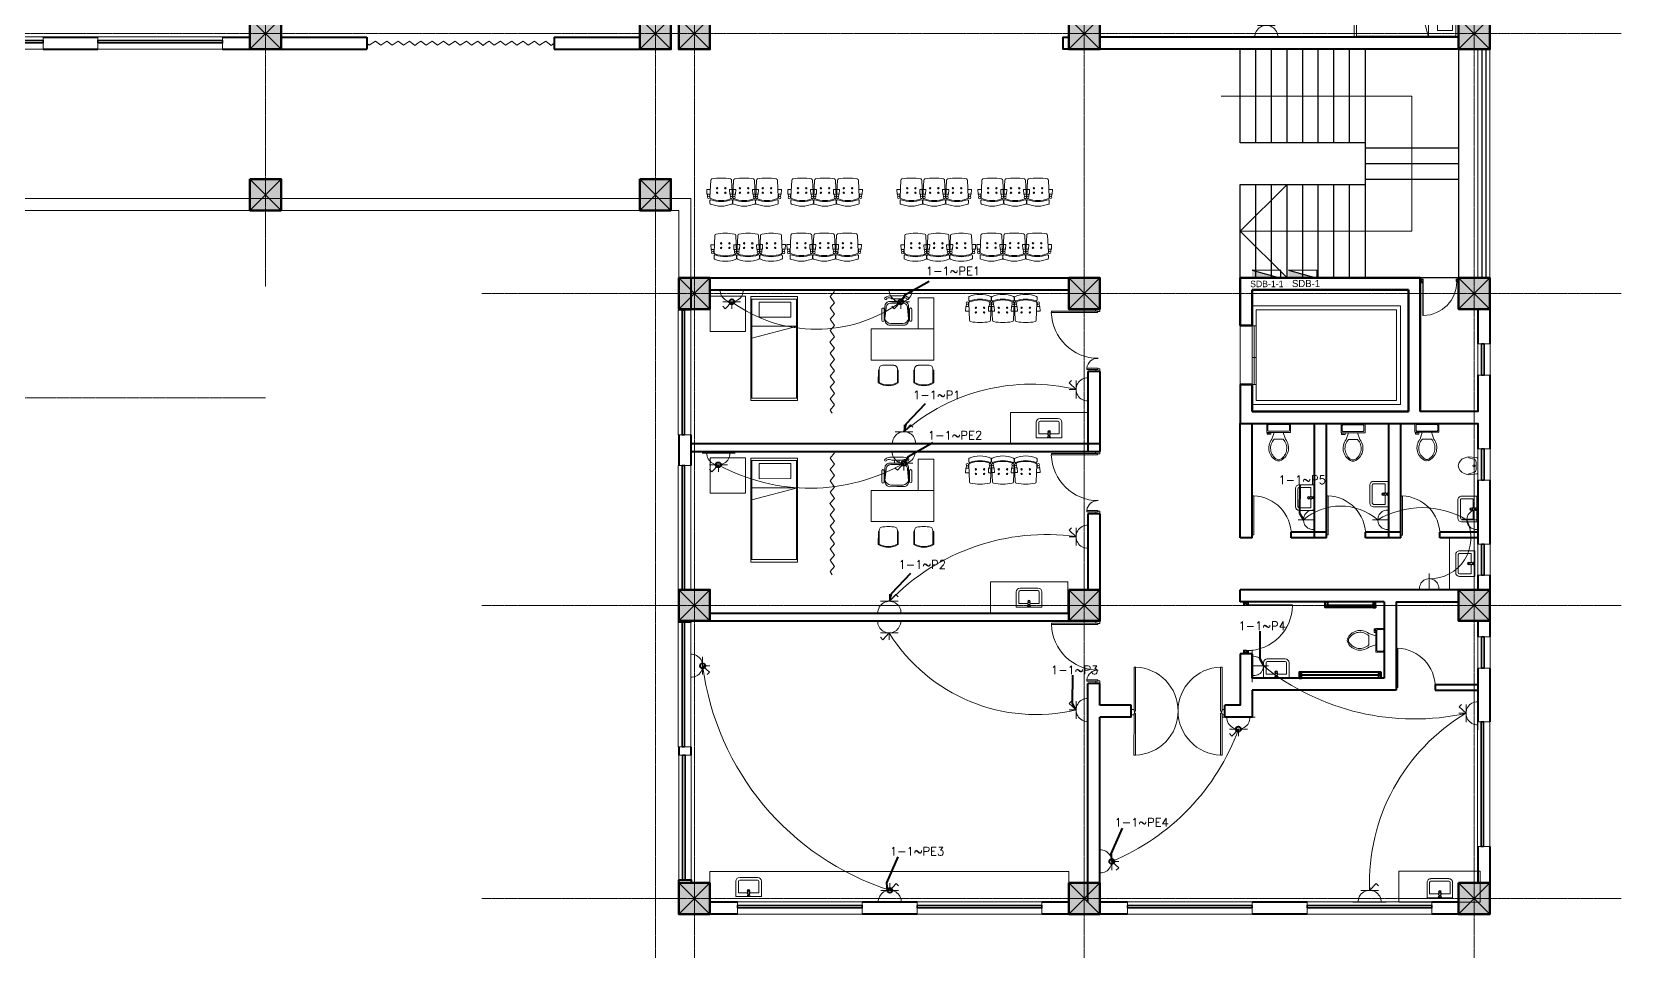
# Model space of a CAD drawing. Header units: millimetres. Extents: x 2355032 to 3136749, y 3674522 to 3929111.
# Drawn here: x 2517565 to 2548137, y 3810992 to 3828682 of the extents above; entities that cross this region are included whole.
import ezdxf

# ---------------------------------------------------------------- set-up
doc = ezdxf.new("R2010")
doc.units = ezdxf.units.MM
doc.header["$MEASUREMENT"] = 0
doc.linetypes.add('CENTER', pattern=[2, 1.25, -0.25, 0.25, -0.25])
doc.linetypes.add('DASHED', pattern=[0.75, 0.5, -0.25])
for name, color, linetype, lineweight in [('0newfurnture', 30, 'Continuous', 15), ('4 DB BOXES', 3, 'Continuous', 25), ('5 A power', 220, 'Continuous', 9), ('5 DB BOXES', 3, 'Continuous', 25), ('centreline', 52, 'CENTER', 5), ('Column-0.5', 14, 'Continuous', 50), ('door', 41, 'Continuous', 5), ('Door Opening-0.09', 253, 'Continuous', 9), ('furniture', 34, 'Continuous', 15), ('Furniture Hospital-0.09', 44, 'Continuous', 9), ('Hatch', 9, 'Continuous', 9), ('hidden lines', 205, 'DASHED', 5), ('Power Sockets City supply', 141, 'Continuous', 13), ('Sill Level', 140, 'Continuous', 20), ('stairs', 6, 'Continuous', 25), ('WALL 0.2', 7, 'Continuous', 20), ('wall 0.4', 7, 'Continuous', 40), ('Wall-0.5', 7, 'Continuous', 50), ('WINDOW', 152, 'Continuous', 30), ('Windows Plan', 152, 'Continuous', 35)]:
    doc.layers.add(name, color=color, linetype=linetype, lineweight=lineweight)
for name, color, linetype in [('power socket Generator', 210, 'CENTER'), ('wire powered ups', 3, 'Continuous'), ('Wires', 1, 'Continuous')]:
    doc.layers.add(name, color=color, linetype=linetype)
doc.styles.add('arial.', font='arial.ttf')
doc.styles.add('romans', font='romans.shx')
doc.styles.get("Standard").update_dxf_attribs({"font": 'arial.ttf'})
doc.linetypes.add('ZIGZAG', pattern='A,0.0001,-0.2,[131,ltypeshp.shx,S=0.2,R=0,X=-0.2,Y=0],-0.4,[131,ltypeshp.shx,S=0.2,R=180,X=0.2,Y=0],-0.2', length=0.8001)
doc.dimstyles.get("Standard").update_dxf_attribs({"dimtxt": 500, "dimasz": 100, "dimexe": 100, "dimexo": 200, "dimgap": 0.09, "dimtad": 0, "dimtoh": 1, "dimdec": 0, "dimzin": 0, "dimdsep": 46, "dimtxsty": 'Standard', "dimblk": 'DOT', "dimcen": 0, "dimclrd": 256, "dimclre": 256, "dimclrt": 256, "dimadec": 0, "dimazin": 0, "dimtfac": 1, "dimtdec": 0, "dimtofl": 0, "dimtmove": 0, "dimatfit": 3, "dimfxl": 1, "dimtolj": 1, "dimtzin": 0, "dimlwd": -1, "dimlwe": -1, "dimarcsym": 1})

# ---------------------------------------------------------------- blocks, each defined once
blk = doc.blocks.new('2ft column')
at = {"layer": 'Hatch', "ltscale": 5}
h = blk.add_hatch(color=256, dxfattribs=at)
h.dxf.hatch_style = 1
h.paths.add_polyline_path([(2207385, 4176559), (2207985, 4176559), (2207985, 4175959), (2207385, 4175959)])
at = {"layer": 'Column-0.5', "ltscale": 5}
blk.add_lwpolyline([(2207385, 4176559), (2207985, 4176559), (2207985, 4175959), (2207385, 4175959)], close=True, dxfattribs=at)
at = {"layer": 'Defpoints', "ltscale": 5}
for points in [[(2207985, 4176559), (2207385, 4175959)], [(2207985, 4175959), (2207385, 4176559)]]:
    blk.add_lwpolyline(points, dxfattribs=at)
blk = doc.blocks.new('main grid')
at = {"layer": 'centreline', "ltscale": 5}
for p, q in [((2533911, 4018930), (2533911, 3991299)), ((2541411, 4018930), (2541411, 3976624)), ((2542161, 4018930), (2542161, 3976624)), ((2549661, 4018930), (2549661, 3976624)), ((2557161, 4018930), (2557161, 3976624)), ((2559388, 3996172), (2515045, 3996172)), ((2559988, 3996172), (2515645, 3996172)), ((2559988, 3991172), (2538074, 3991172)), ((2533911, 3989164), (2515100, 3989164)), ((2559988, 3985172), (2538074, 3985172)), ((2559988, 3979531), (2538074, 3979531))]:
    blk.add_line(p, q, dxfattribs=at)
at = {"layer": 'Hatch'}
for p in [(326226, -180087), (333726, -180087), (326226, -183187), (333726, -183187), (334476, -185087), (341976, -185087), (349476, -185087), (334476, -191087), (341976, -191087), (349476, -191087), (334476, -196728), (341976, -196728), (349476, -196728)]:
    blk.add_blockref('2ft column', p, dxfattribs=at)
at = {"layer": 'Hatch', "xscale": -1}
for p in [(4749846, -180087), (4757346, -180087), (4764846, -180087)]:
    blk.add_blockref('2ft column', p, dxfattribs=at)
blk = doc.blocks.new("door 3'3")
at = {"layer": 'door'}
for p, q in [((82769.4, -31237.4), (82769.4, -31203.4)), ((82769.8, -31203.4), (82769.4, -31203.4)), ((82769.8, -31237.4), (82769.8, -31203.4))]:
    blk.add_line(p, q, dxfattribs=at)
at = {"layer": 'door', "ltscale": 80}
for points in [[(82769.8, -31239.8), (82767.4, -31239.8), (82767.4, -31239.4), (82766.9, -31239.4), (82766.9, -31236.4), (82767.4, -31236.4), (82767.4, -31235.9), (82769.4, -31235.9), (82769.4, -31237.4), (82769.8, -31237.4)], [(82802.9, -31239.8), (82805.4, -31239.8), (82805.4, -31239.4), (82805.9, -31239.4), (82805.9, -31236.4), (82805.4, -31236.4), (82805.4, -31235.9), (82803.4, -31235.9), (82803.4, -31237.4), (82802.9, -31237.4)]]:
    blk.add_lwpolyline(points, close=True, dxfattribs=at)
blk.add_arc((82769.4, -31237.4), 34, 0, 89.2047, dxfattribs=at)
at = {"layer": 'Hatch'}
for centre, radius, start, end in [((82767.7, -31239.9), 2.68, 36.7582, 107.5329), ((82757.2, -31236.2), 10.6, 342.6842, 1.6014), ((82764.4, -31235.9), 4.57, 311.0325, 0.2101), ((82768.1, -31239.1), 3.04, 64.8198, 103.5348), ((82767.3, -31236.1), 3.25, 271.0473, 321.5319), ((82805.1, -31239.9), 2.68, 72.4671, 143.2418), ((82805.5, -31236.1), 3.25, 218.4681, 268.9527), ((82804.7, -31239.1), 3.04, 76.4652, 115.1802), ((82808.4, -31235.9), 4.57, 179.7899, 228.9675), ((82815.6, -31236.2), 10.6, 178.3986, 197.3158), ((82767.3, -31240.3), 1.96, 14.7681, 101.3525), ((82805.5, -31240.3), 1.96, 78.6475, 165.2319)]:
    blk.add_arc(centre, radius, start, end, dxfattribs=at)
blk = doc.blocks.new('MAIN DOOR')
at = {"layer": 'door', "ltscale": 1000}
for points in [[(2313.5, 188.5), (2347.4, 188.5), (2347.4, 187.3), (2313.5, 187.3)], [(2381.3, 188.5), (2348.9, 188.5), (2348.9, 187.3), (2381.3, 187.3)]]:
    blk.add_lwpolyline(points, close=True, dxfattribs=at)
for points in [[(2346.1, 190.6), (2346.1, 188.5)], [(2348.9, 188.1), (2347.4, 188.1), (2347.4, 188.5), (2346.1, 188.5), (2346.1, 190.6), (2350.2, 190.6)], [(2347.4, 188.1), (2348.9, 188.1), (2348.9, 188.5), (2350.2, 188.5), (2350.2, 190.6), (2346.1, 190.6)], [(2350.2, 190.6), (2350.2, 188.5)], [(2313.4, 120.7), (2347.3, 120.7), (2347.3, 121.9), (2313.4, 121.9), (2313.4, 120.7)], [(2348.8, 121.1), (2347.3, 121.1), (2347.3, 120.7), (2346, 120.7), (2346, 118.6), (2350.1, 118.6)], [(2347.3, 121.1), (2348.8, 121.1), (2348.8, 120.7), (2350.1, 120.7), (2350.1, 118.6), (2346, 118.6)], [(2346, 118.6), (2346, 120.7)], [(2381.3, 120.7), (2348.8, 120.7), (2348.8, 121.9), (2381.3, 121.9), (2381.3, 120.7)], [(2350.1, 118.6), (2350.1, 120.7)]]:
    blk.add_lwpolyline(points, dxfattribs=at)
at = {"layer": 'Door Opening-0.09', "ltscale": 1000}
for centre, start, end in [((2347.4, 188.5), 182.1168, 357.8826), ((2347.3, 120.7), 2.1167, 177.8826)]:
    blk.add_arc(centre, 33.9, start, end, dxfattribs=at)
at = {"layer": 'WINDOW', "ltscale": 5}
blk.add_line((2350.1, 190.6), (2350.1, 190.6), dxfattribs=at)
blk = doc.blocks.new("door 5'")
at = {"layer": 'door', "ltscale": 1000}
for points in [[(2177525, 4317078), (2177525, 4317062), (2177516, 4317062), (2177516, 4317020), (2177473, 4317020), (2177474, 4317105)], [(2177525, 4317062), (2177525, 4317105), (2177474, 4317105), (2177473, 4317020)], [(2177474, 4317105), (2177516, 4317105)], [(2178689, 4317076), (2178689, 4317060), (2178697, 4317060), (2178697, 4317018), (2178740, 4317018), (2178740, 4317104)], [(2178689, 4317060), (2178689, 4317104), (2178740, 4317104), (2178740, 4317018)], [(2177473, 4317020), (2177516, 4317020)], [(2178697, 4316120), (2178697, 4317060), (2178671, 4317060), (2178671, 4316120), (2178697, 4316120)], [(2178740, 4317018), (2178697, 4317018)]]:
    blk.add_lwpolyline(points, dxfattribs=at)
blk.add_lwpolyline([(2177516, 4316839), (2177516, 4317062), (2177543, 4317062), (2177543, 4316839)], close=True, dxfattribs=at)
at = {"layer": 'Door Opening-0.09', "ltscale": 1000}
for centre, radius, start, end in [((2177516, 4317062), 224, 276.6944, 2.344), ((2178697, 4317076), 957, 180.3416, 268.4244)]:
    blk.add_arc(centre, radius, start, end, dxfattribs=at)
at = {"layer": 'WINDOW', "ltscale": 5}
blk.add_line((2177474, 4317104), (2177474, 4317104), dxfattribs=at)
blk = doc.blocks.new('BANCAS')
at = {"layer": 'Furniture Hospital-0.09'}
for p, q in [((-0.236, -0.247), (-0.314, -0.247)), ((-0.309, -0.347), (-0.314, -0.247)), ((0.314, -0.25), (0.236, -0.25)), ((0.309, -0.35), (0.314, -0.25)), ((-0.241, -0.347), (-0.309, -0.347)), ((-0.294, -0.405), (-0.3, -0.347)), ((-0.256, -0.405), (-0.25, -0.347)), ((0.309, -0.35), (0.241, -0.35)), ((0.256, -0.409), (0.25, -0.35)), ((0.294, -0.409), (0.3, -0.35))]:
    blk.add_line(p, q, dxfattribs=at)
blk.add_lwpolyline([(0.227, -0.048, 0.346546), (0.203, -0.019, 0.095695), (-0.203, -0.019, 0.346546), (-0.227, -0.048), (-0.244, -0.417, 0.318973), (-0.225, -0.447, 0.193005), (0.225, -0.447, 0.318973), (0.244, -0.417)], format="xyb", close=True, dxfattribs=at)
blk.add_lwpolyline([(-0.245, -0.522), (-0.245, -0.489, -0.522832), (-0.218, -0.471, 0.18), (0.218, -0.471, -0.522832), (0.245, -0.489), (0.245, -0.547, -0.306573), (0.232, -0.565, -0.192782), (-0.232, -0.565, -0.306573), (-0.245, -0.547), (-0.245, -0.504)], format="xyb", dxfattribs=at)
for centre, radius in [((-0.09, -0.22), 0.015), ((-0.09, -0.32), 0.015), ((0.09, -0.22), 0.015), ((0.09, -0.32), 0.015), ((-0.275, -0.422), 0.025), ((0.275, -0.425), 0.025)]:
    blk.add_circle(centre, radius, dxfattribs=at)
blk = doc.blocks.new('A$C72AE6952')
at = {"ltscale": 20, "xscale": 800, "yscale": 800, "zscale": 800, "row_count": 1, "column_count": 3, "row_spacing": 0, "column_spacing": 440.0000000000001}
blk.add_blockref('BANCAS', (-440, 0), dxfattribs=at)
blk = doc.blocks.new('TAP')
at = {"layer": 'Furniture Hospital-0.09', "linetype": 'Continuous'}
for p, q in [((0, 38), (0, -38)), ((5, 38), (0, 38)), ((5, 38), (5, -38)), ((30, 25), (5, 25)), ((30, 0), (5, 0)), ((30, 25), (30, -25)), ((56, 16), (30, 16)), ((51, 7), (48, 8)), ((59, 19), (57, 22)), ((73, 24), (73, 27)), ((88, 20), (89, 22)), ((97, 15), (125, 12)), ((97, 8), (100, 9)), ((5, -38), (0, -38)), ((30, -25), (5, -25)), ((56, -16), (30, -16)), ((51, -8), (48, -9)), ((60, -20), (58, -22)), ((74, -24), (74, -27)), ((88, -19), (90, -22)), ((97, -7), (100, -8)), ((97, -15), (125, -12))]:
    blk.add_line(p, q, dxfattribs=at)
for radius in [21.2, 19.7]:
    blk.add_circle((74, 0), radius, dxfattribs=at)
for centre, radius, start, end in [((74, 0), 27.2, 163.0512, 199.0512), ((74, 0), 24.2, 127.0512, 163.0512), ((74, 0), 27.2, 91.0512, 127.0512), ((74, 0), 24.2, 55.0512, 91.0512), ((74, 0), 27.2, 19.0512, 55.0512), ((74, 0), 24.2, 343.0512, 19.0512), ((95, 0), 32.6, 337.45, 22.55), ((74, 0), 24.2, 199.0512, 235.0512), ((74, 0), 27.2, 235.0512, 271.0512), ((74, 0), 24.2, 271.0512, 307.0512), ((74, 0), 27.2, 307.0512, 343.0512)]:
    blk.add_arc(centre, radius, start, end, dxfattribs=at)
blk = doc.blocks.new('bazin')
at = {"layer": '0newfurnture', "ltscale": 5}
for p, q in [((2434577, 4011590), (2435069, 4011590)), ((2434577, 4011295), (2434577, 4011590)), ((2434626, 4011295), (2434626, 4011516)), ((2434626, 4011516), (2434799, 4011516)), ((2434847, 4011516), (2435020, 4011516)), ((2435020, 4011516), (2435020, 4011295)), ((2435069, 4011590), (2435069, 4011295)), ((2434996, 4011270), (2434651, 4011270)), ((2434996, 4011221), (2434651, 4011221))]:
    blk.add_line(p, q, dxfattribs=at)
blk.add_circle((2434823, 4011477), 25.6, dxfattribs=at)
for centre, radius, start, end in [((2434651, 4011295), 73.8, 180, 270), ((2434651, 4011295), 24.6, 180, 270), ((2434996, 4011295), 73.8, 270, 0), ((2434996, 4011295), 24.6, 270, 0)]:
    blk.add_arc(centre, radius, start, end, dxfattribs=at)
at = {"layer": '0newfurnture', "ltscale": 5, "xscale": 0.9842520018725999, "yscale": 0.9842520018725999, "zscale": 0.9842520018725999, "rotation": 270}
blk.add_blockref('TAP', (2434823, 4011590), dxfattribs=at)
blk = doc.blocks.new('26 door')
at = {"layer": 'door'}
blk.add_line((42654.7, -717.8), (42654.7, -716.7), dxfattribs=at)
at = {"layer": 'door', "ltscale": 5}
blk.add_lwpolyline([(42654.7, -716.7), (42684.7, -716.7), (42684.7, -717.8), (42654.7, -717.8)], dxfattribs=at)
at = {"layer": 'Door Opening-0.09'}
blk.add_arc((42654.8, -717.8), 30, 2.1358, 90.1794, dxfattribs=at)
blk = doc.blocks.new('d1')
at = {"layer": 'door'}
for p, q in [((2442.7, 10746.2), (2408.3, 10746.2)), ((2408.3, 10746.2), (2408.3, 10745.7)), ((2442.7, 10745.7), (2408.3, 10745.7))]:
    blk.add_line(p, q, dxfattribs=at)
at = {"layer": 'door', "ltscale": 80}
for points in [[(2445, 10779.7), (2445, 10782), (2444.6, 10782), (2444.6, 10782.4), (2441.8, 10782.4), (2441.8, 10782), (2441.4, 10782), (2441.4, 10780.1), (2442.7, 10780.1), (2442.7, 10779.7)], [(2445, 10746.2), (2445, 10743.9), (2444.6, 10743.9), (2444.6, 10743.4), (2441.8, 10743.4), (2441.8, 10743.9), (2441.4, 10743.9), (2441.4, 10745.7), (2442.7, 10745.7), (2442.7, 10746.2)]]:
    blk.add_lwpolyline(points, close=True, dxfattribs=at)
at = {"layer": 'Door Opening-0.09', "ltscale": 80}
blk.add_arc((2442.7, 10745.7), 34.4, 90, 179.274, dxfattribs=at)
at = {"layer": 'hidden lines'}
for centre, radius, start, end in [((2441.6, 10791.4), 9.82, 268.3986, 287.3158), ((2441.4, 10784.8), 4.22, 269.7899, 318.9675), ((2444.3, 10781.3), 2.81, 166.4652, 205.1802), ((2445, 10781.7), 2.48, 162.4671, 233.2418), ((2441.6, 10782), 3, 308.4681, 358.9527), ((2445.5, 10782.1), 1.81, 168.6475, 255.2319), ((2441.4, 10741.1), 4.22, 41.0325, 90.2101), ((2441.6, 10734.5), 9.82, 72.6842, 91.6014), ((2444.3, 10744.5), 2.81, 154.8198, 193.5348), ((2445, 10744.2), 2.48, 126.7582, 197.5329), ((2441.6, 10743.8), 3, 1.0473, 51.5319), ((2445.5, 10743.8), 1.81, 104.7681, 191.3525)]:
    blk.add_arc(centre, radius, start, end, dxfattribs=at)
blk = doc.blocks.new('Toilet - top')
at = {"layer": 'Furniture Hospital-0.09'}
for p, q in [((-10, -8.5), (-8, -8.5)), ((-10, -9.5), (-10, -8.5)), ((-7, -9.5), (-10, -9.5)), ((-8, -8.5), (-8, -8)), ((-7, -8), (-7, -9.5)), ((-4, -8), (-6, -14)), ((4, -8), (6, -14)), ((9.5, -6), (9.5, -2)), ((4, -14), (-4, -14))]:
    blk.add_line(p, q, dxfattribs=at)
blk.add_lwpolyline([(10.5, -8), (10.5, 0), (-10.5, 0), (-10.5, -8)], close=True, dxfattribs=at)
for points in [[(-9.5, -2), (-9.5, -6)], [(8.5, -1), (-8.5, -1)], [(-8.5, -7), (8.5, -7)]]:
    blk.add_lwpolyline(points, dxfattribs=at)
for centre, radius, start, end in [((-8.6, -1.9), 0.884, 81.8699, 188.1301), ((-8.6, -6.1), 0.884, 171.8699, 278.1301), ((8.6, -1.9), 0.884, 351.8699, 98.1301), ((8.6, -6.1), 0.884, 261.8699, 8.1301), ((3.5, -21.6), 12.2, 141.4691, 247.9714), ((4.2, -21.8), 11.3, 136.3677, 238.9468), ((-3.5, -21.6), 12.2, 292.0284, 38.5307), ((-4.2, -21.8), 11.3, 301.053, 43.6321), ((0, -27.9), 4, 245.7318, 294.2682), ((0, -29), 4, 254.8605, 285.1395)]:
    blk.add_arc(centre, radius, start, end, dxfattribs=at)
blk = doc.blocks.new('TIA UR Plan-flat-1')
at = {"layer": 'Furniture Hospital-0.09'}
for points in [[(-186, 175), (-265, 150, 0.270578), (-380, 0, 0.556713)], [(-186, -175), (-265, -150, -0.270578), (-380, 0, -0.556713)], [(0, 0), (0, 132, 0.414214), (-25, 157), (-186, 175)], [(0, 0), (0, -132, -0.414214), (-25, -157), (-186, -175)], [(-174, 175), (-174, 154), (-81, 130, -0.321575), (-32, 71), (-32, 0)], [(-174, -175), (-174, -154), (-81, -130, 0.321575), (-32, -71), (-32, 0)]]:
    blk.add_lwpolyline(points, format="xyb", dxfattribs=at)
blk.add_circle((-75, 0), 20, dxfattribs=at)
blk = doc.blocks.new('ADHIKRIT')
at = {"layer": 'furniture'}
for p, q in [((-245, 1046), (-569, 1047)), ((-245, 980), (-569, 981)), ((900, 1351), (0, 1351)), ((0, 1351), (0, -450)), ((0, 741), (0, 1351)), ((900, -450), (900, 1351)), ((1048, 956), (1048, 1014)), ((1187, 1121), (1153, 1121)), ((1187, 1145), (1558, 1147)), ((1187, 1145), (1187, 1121)), ((1187, 1121), (1545, 1123)), ((-789, 683), (-869, 683)), ((-789, 547), (-869, 547)), ((1050, 758), (1050, 711)), ((1050, 700), (1050, 711)), ((1189, 595), (1157, 595)), ((1187, 595), (1187, 571)), ((1187, 571), (1558, 573)), ((1189, 595), (1286, 595)), ((1287, 595), (1545, 597)), ((-900, 0), (0, 0)), ((-900, -450), (-900, 0)), ((-247, 247), (-571, 248)), ((-247, 182), (-571, 182)), ((1189, 102), (1157, 102)), ((1187, 126), (1558, 124)), ((1187, 102), (1187, 126)), ((1189, 102), (1286, 101)), ((1287, 101), (1545, 100)), ((0, -450), (-900, -450)), ((0, -450), (900, -450)), ((1048, -260), (1048, -318)), ((1050, -4), (1050, -14)), ((1050, -61), (1050, -14)), ((1187, -425), (1153, -425)), ((1187, -425), (1545, -426)), ((1187, -449), (1187, -425)), ((1187, -449), (1558, -450))]:
    blk.add_line(p, q, dxfattribs=at)
for points in [[(-897, 962, 0.207066), (-957, 755), (-957, 615)], [(-110, 614), (-109, 818, 0.414214), (-246, 955), (-655, 956, 0.418376), (-789, 820), (-789, 615)], [(-153, 614), (-152, 788, 0.28028), (-288, 955), (-610, 925, 0.418376), (-744, 789), (-745, 615)], [(-899, 268, -0.207066), (-958, 476), (-957, 615)], [(-886, 330, -0.214578), (-870, 475), (-869, 615)], [(-885, 900, 0.214578), (-869, 755), (-869, 615)], [(-110, 614), (-110, 409, -0.414214), (-247, 273), (-656, 274, -0.418376), (-790, 410), (-789, 615)], [(-153, 614), (-153, 440, -0.28028), (-290, 273), (-612, 304, -0.418376), (-745, 441), (-745, 615)]]:
    blk.add_lwpolyline(points, format="xyb", dxfattribs=at)
for centre, radius, start, end in [((-881, 933), 33.3, 262.3354, 120.0474), ((-569, 1014), 32.9, 89.8702, 269.8702), ((-245, 1013), 32.9, 269.8702, 89.8702), ((1753, 864), 711, 172.5908, 188.6233), ((1154, 1015), 106, 90.3083, 180.3083), ((1203, 1157), 39.5, 294.3355, 296.5711), ((1099, 860), 518, 329.4756, 30.5244), ((1099, 860), 542, 328.0257, 31.9845), ((1157, 701), 106, 180.3083, 270.3083), ((-882, 297), 33.3, 239.693, 97.4051), ((-571, 215), 32.9, 89.8702, 269.8702), ((-253, 214), 33.4, 280.4483, 79.5122), ((1157, -4), 106, 89.6917, 179.6917), ((1099, -163), 518, 329.4756, 30.5244), ((1099, -163), 542, 328.0155, 31.9743), ((1753, -168), 711, 171.3767, 187.4092), ((1154, -319), 106, 179.6917, 269.6917), ((1203, -461), 39.5, 63.4289, 65.6645)]:
    blk.add_arc(centre, radius, start, end, dxfattribs=at)
blk = doc.blocks.new('BED')
at = {"layer": 'Furniture Hospital-0.09'}
for p, q in [((-2.12, 0.475), (-2.12, -0.475)), ((-2.12, -0.475), (-2.12, 0.475)), ((-0.008, 0.475), (-2.12, 0.475)), ((-2.07, 0.475), (-2.07, -0.475)), ((-0.058, 0.455), (-2.07, 0.455)), ((-0.855, -0.455), (-0.61, 0.475)), ((-0.61, 0.475), (-0.61, -0.455)), ((-0.425, 0.336), (-0.426, -0.303)), ((-0.425, 0.336), (-0.121, 0.336)), ((-0.121, -0.303), (-0.121, 0.336)), ((-0.058, -0.475), (-0.058, 0.475)), ((-0.008, -0.475), (-0.008, 0.475)), ((-0.426, -0.303), (-0.121, -0.303)), ((-2.12, -0.475), (-0.008, -0.475)), ((-2.07, -0.455), (-0.058, -0.455))]:
    blk.add_line(p, q, dxfattribs=at)
blk = doc.blocks.new('w1')
at = {"layer": 'Sill Level'}
blk.add_lwpolyline([(2460641, 3827503), (2460641, 3825103), (2460401, 3825103), (2460401, 3827503)], close=True, dxfattribs=at)
at = {"layer": 'Windows Plan'}
blk.add_lwpolyline([(2460521, 3825103), (2460521, 3827503), (2460473, 3827503), (2460473, 3825103)], close=True, dxfattribs=at)
blk = doc.blocks.new('v2')
at = {"layer": 'Sill Level'}
blk.add_lwpolyline([(2448277, 3818910), (2448877, 3818910), (2448877, 3818670), (2448277, 3818670)], close=True, dxfattribs=at)
at = {"layer": 'Windows Plan'}
blk.add_lwpolyline([(2448877, 3818790), (2448277, 3818790), (2448277, 3818743), (2448877, 3818743)], close=True, dxfattribs=at)
blk = doc.blocks.new('15A N soc')
at = {"layer": 'Power Sockets City supply', "color": 244, "lineweight": 13, "true_color": 0x991b1e}
for p, q in [((52222.628, 99516.206), (52222.493, 99516.206)), ((52222.561, 99516.206), (52222.561, 99516.26)), ((52222.561, 99516.206), (52222.61, 99516.259)), ((52222.61, 99516.259), (52222.628, 99516.24)), ((52222.434, 99516.116), (52222.686, 99516.116))]:
    blk.add_line(p, q, dxfattribs=at)
blk.add_arc((52222.561, 99516.118), 0.0881, 358.32, 181.68, dxfattribs=at)
blk = doc.blocks.new('5A soc')
at = {"layer": '5 A power', "lineweight": 18}
for p, q in [((895571.9, -137969.1), (895571.9, -137872.1)), ((895476.6, -137969.1), (895667.1, -137969.1))]:
    blk.add_line(p, q, dxfattribs=at)
blk.add_arc((895571.9, -137960.1), 57.1, 350.91221, 189.08779, dxfattribs=at)
blk = doc.blocks.new('FDB')
at = {"layer": '4 DB BOXES'}
blk.add_hatch(color=256, dxfattribs=at).paths.add_polyline_path([(-65075.5, -197982.4), (-65075.5, -197977), (-65095.8, -197982.4)])
for p, q in [((-65095.8, -197982.4), (-65095.8, -197977)), ((-65095.8, -197977), (-65075.5, -197977)), ((-65075.5, -197977), (-65095.8, -197982.4)), ((-65075.5, -197982.4), (-65095.8, -197982.4))]:
    blk.add_line(p, q, dxfattribs=at)
blk = doc.blocks.new('_Dot')
at = {"color": 0, "linetype": 'ByBlock', "lineweight": -2}
blk.add_line((-0.5, 0), (-1, 0), dxfattribs=at)
at = {"color": 0, "linetype": 'ByBlock', "lineweight": -3, "const_width": 0.5}
blk.add_lwpolyline([(-0.25, 0, 1), (0.25, 0, 1)], format="xyb", close=True, dxfattribs=at)

msp = doc.modelspace()

# ---------------------------------------------------------------- linework, layer by layer
at = {"layer": '0newfurnture', "ltscale": 5}
for points in [[(2536389, 3821358), (2537877, 3821358), (2537877, 3820758), (2536389, 3820758)], [(2536003, 3818096), (2537492, 3818096), (2537492, 3817496), (2536003, 3817496)], [(2545421, 3812535), (2543862, 3812535), (2543862, 3811935), (2545421, 3811935)]]:
    msp.add_lwpolyline(points, close=True, dxfattribs=at)
at = {"layer": '0newfurnture'}
msp.add_lwpolyline([(2545380, 3818226), (2545380, 3817946), (2544836, 3817946), (2544836, 3818946), (2545380, 3818946), (2545380, 3818826)], dxfattribs=at)
at = {"layer": '0newfurnture', "ltscale": 5}
for points in [[(2531138, 3811929), (2530610, 3811929), (2530610, 3812529), (2537510, 3812529), (2537510, 3811929), (2536995, 3811929)], [(2534595, 3811929), (2533538, 3811929)]]:
    msp.add_lwpolyline(points, dxfattribs=at)
at = {"layer": 'furniture'}
for points in [[(2530613, 3822912), (2531295, 3822912), (2531295, 3823595), (2530613, 3823595)], [(2530613, 3819805), (2531295, 3819805), (2531295, 3820487), (2530613, 3820487)]]:
    msp.add_lwpolyline(points, close=True, dxfattribs=at)
at = {"layer": 'Furniture Hospital-0.09', "ltscale": 5}
for p, q in [((2541040, 3823410), (2541040, 3823026)), ((2541116, 3823333), (2541116, 3823026)), ((2543816, 3823333), (2541116, 3823333)), ((2543816, 3821586), (2543816, 3823333)), ((2541040, 3823026), (2541116, 3823026)), ((2541078, 3823026), (2541078, 3821893)), ((2541078, 3822413), (2541040, 3822413)), ((2541116, 3822413), (2541078, 3822413)), ((2541040, 3821893), (2541040, 3821510)), ((2541040, 3821893), (2541116, 3821893)), ((2541116, 3821893), (2541116, 3821586)), ((2541040, 3821510), (2543893, 3821510)), ((2541116, 3821586), (2543816, 3821586))]:
    msp.add_line(p, q, dxfattribs=at)
for points in [[(2541040, 3823410), (2543893, 3823410), (2543893, 3821510)], [(2541040, 3821893), (2541040, 3823026)], [(2541116, 3823026), (2541116, 3821893)]]:
    msp.add_lwpolyline(points, dxfattribs=at)
at = {"layer": 'stairs', "ltscale": 5}
for points in [[(2543210, 3826546), (2540810, 3826546), (2540810, 3828346)], [(2541110, 3826546), (2541110, 3828346)], [(2541410, 3826546), (2541410, 3828346)], [(2541710, 3826546), (2541710, 3828346)], [(2542010, 3826546), (2542010, 3828346)], [(2542310, 3826546), (2542310, 3828346)], [(2542610, 3826546), (2542610, 3828346)], [(2542910, 3826546), (2542910, 3828346)], [(2543210, 3828346), (2543210, 3823946)], [(2545010, 3828346), (2545010, 3823946), (2544270, 3823946)], [(2543210, 3826446), (2545010, 3826446)], [(2543210, 3826146), (2545010, 3826146)], [(2543210, 3825846), (2545010, 3825846)], [(2540810, 3823946), (2540810, 3825746), (2543210, 3825746)], [(2541110, 3823946), (2541110, 3825746)], [(2541410, 3823946), (2541410, 3825746)], [(2541710, 3823946), (2541710, 3825746)], [(2542010, 3823946), (2542010, 3825746)], [(2542310, 3823946), (2542310, 3825746)], [(2542610, 3823946), (2542610, 3825746)], [(2542910, 3823946), (2542910, 3825746)]]:
    msp.add_lwpolyline(points, dxfattribs=at)
at = {"layer": 'WALL 0.2', "ltscale": 5}
for p, q in [((2514705, 3825476), (2530240, 3825476)), ((2530240, 3825476), (2530240, 3823946)), ((2514935, 3825246), (2530010, 3825246)), ((2530010, 3825246), (2530010, 3823946)), ((2540810, 3823031), (2540810, 3821898)), ((2541040, 3821898), (2541040, 3823031))]:
    msp.add_line(p, q, dxfattribs=at)
for points in [[(2545380, 3828346), (2545380, 3823946)], [(2545610, 3828346), (2545610, 3823946)], [(2540445, 3827446), (2543210, 3827446), (2544110, 3827446), (2544110, 3824846), (2540810, 3824846)], [(2540810, 3824846), (2541710, 3825746)], [(2540810, 3824846), (2541710, 3823946)]]:
    msp.add_lwpolyline(points, dxfattribs=at)
at = {"layer": 'wall 0.4', "ltscale": 5}
for p, q in [((2517785, 3828576), (2518835, 3828576)), ((2521235, 3828576), (2521760, 3828576)), ((2522360, 3828576), (2524010, 3828576)), ((2524010, 3828576), (2524010, 3828346)), ((2527610, 3828576), (2529260, 3828576)), ((2527610, 3828576), (2527610, 3828346)), ((2517785, 3828346), (2518835, 3828346)), ((2521235, 3828346), (2521760, 3828346)), ((2530010, 3823946), (2530010, 3823325)), ((2530240, 3823946), (2530240, 3823325)), ((2545610, 3823346), (2545610, 3822679)), ((2545610, 3822079), (2545610, 3820657)), ((2530010, 3820925), (2530010, 3820339)), ((2530240, 3820925), (2530240, 3820339)), ((2540809, 3818945), (2540809, 3821146)), ((2541039, 3818945), (2541039, 3821146)), ((2542239, 3818945), (2542239, 3821146)), ((2542469, 3818945), (2542469, 3821146)), ((2543669, 3818945), (2543669, 3821146)), ((2543899, 3818945), (2543899, 3821146)), ((2545610, 3820057), (2545610, 3818826)), ((2541789, 3818945), (2541789, 3819055)), ((2542469, 3819055), (2541789, 3819055)), ((2543899, 3819056), (2543219, 3819055)), ((2543219, 3818945), (2543219, 3819055)), ((2545380, 3819056), (2544649, 3819056)), ((2544649, 3818945), (2544649, 3819056)), ((2541039, 3818945), (2540809, 3818945)), ((2542469, 3818945), (2541789, 3818945)), ((2543899, 3818946), (2543219, 3818945)), ((2545380, 3818946), (2544649, 3818946)), ((2545610, 3818226), (2545610, 3817038)), ((2545010, 3817947), (2540810, 3817945)), ((2540810, 3817715), (2540810, 3817945)), ((2543580, 3817716), (2540810, 3817715)), ((2543580, 3817716), (2543580, 3816246)), ((2543810, 3817716), (2543810, 3816016)), ((2543810, 3817716), (2545010, 3817716)), ((2545380, 3817346), (2545380, 3817038)), ((2541040, 3816715), (2540810, 3816715)), ((2541040, 3816246), (2541040, 3816715)), ((2545380, 3816438), (2545380, 3815405)), ((2545610, 3816438), (2545610, 3815405)), ((2543580, 3816246), (2541040, 3816246)), ((2543810, 3816016), (2541040, 3816016)), ((2543810, 3816126), (2543839, 3816126)), ((2544558, 3816126), (2544558, 3816016)), ((2544558, 3816126), (2545380, 3816126)), ((2544558, 3816016), (2545380, 3816016)), ((2530010, 3814925), (2530010, 3814765)), ((2530240, 3814925), (2530240, 3814765)), ((2545380, 3813005), (2545380, 3812305)), ((2545610, 3813005), (2545610, 3812305)), ((2531138, 3811935), (2530610, 3811935)), ((2531138, 3811705), (2530610, 3811705)), ((2534595, 3811935), (2533538, 3811935)), ((2534595, 3811705), (2533538, 3811705)), ((2537510, 3811935), (2536995, 3811935)), ((2537510, 3811705), (2536995, 3811705)), ((2538638, 3811935), (2538110, 3811935)), ((2538638, 3811705), (2538110, 3811705)), ((2542095, 3811935), (2541038, 3811935)), ((2542095, 3811705), (2541038, 3811705)), ((2545010, 3811935), (2544495, 3811935)), ((2545010, 3811705), (2544495, 3811705))]:
    msp.add_line(p, q, dxfattribs=at)
for points in [[(2537510, 3828346), (2537400, 3828346), (2537400, 3828576), (2537510, 3828576)], [(2543910, 3828576), (2538110, 3828576)], [(2545010, 3828576), (2540989, 3828576)], [(2522360, 3828346), (2524010, 3828346)], [(2527610, 3828346), (2529260, 3828346)], [(2545010, 3828346), (2538110, 3828346)], [(2545010, 3828346), (2540810, 3828346)], [(2530610, 3823946), (2537510, 3823946)], [(2530610, 3823716), (2537510, 3823716)], [(2545380, 3823346), (2545380, 3822679)], [(2537880, 3822146), (2537880, 3820608)], [(2538109, 3822146), (2537880, 3822146)], [(2538110, 3822146), (2538110, 3820608)], [(2540810, 3821898), (2540810, 3821146), (2545380, 3821146), (2545380, 3820657)], [(2545380, 3822079), (2545380, 3821376), (2544273, 3821376)], [(2530240, 3820758), (2538110, 3820758)], [(2530240, 3820608), (2538110, 3820608)], [(2545380, 3820057), (2545380, 3818826)], [(2537880, 3819408), (2537880, 3817946)], [(2538108, 3819408), (2537880, 3819408)], [(2538108, 3819408), (2538108, 3817946)], [(2545380, 3818226), (2545380, 3817946)], [(2530610, 3817496), (2537510, 3817496)], [(2530610, 3817346), (2537510, 3817346)], [(2540810, 3816715), (2540810, 3815724), (2540514, 3815724)], [(2541040, 3816715), (2541040, 3816246)], [(2537880, 3811935), (2537880, 3816146)], [(2538111, 3816146), (2537880, 3816146)], [(2538110, 3815724), (2538110, 3816146)], [(2541040, 3816016), (2541040, 3815494), (2540514, 3815494)], [(2538714, 3815724), (2538110, 3815724)], [(2538714, 3815496), (2538714, 3815726)], [(2540514, 3815494), (2540514, 3815724)], [(2538110, 3811935), (2538110, 3815494)], [(2538714, 3815494), (2538110, 3815494)]]:
    msp.add_lwpolyline(points, dxfattribs=at)
for points in [[(2542487, 3817602), (2542443, 3817602), (2542443, 3817716), (2542487, 3817716)], [(2542447, 3817651), (2543409, 3817651), (2543409, 3817602), (2542447, 3817602)], [(2543369, 3817602), (2543413, 3817602), (2543413, 3817716), (2543369, 3817716)], [(2530240, 3817325), (2530010, 3817325), (2530010, 3817346), (2530240, 3817346)], [(2541988, 3816360), (2541944, 3816360), (2541944, 3816246), (2541988, 3816246)], [(2541944, 3816311), (2543513, 3816311), (2543513, 3816360), (2541944, 3816360)], [(2543472, 3816360), (2543516, 3816360), (2543516, 3816246), (2543472, 3816246)], [(2530010, 3812365), (2530251, 3812365), (2530251, 3812305), (2530010, 3812305)]]:
    msp.add_lwpolyline(points, close=True, dxfattribs=at)
at = {"layer": 'wall 0.4', "color": 3, "ltscale": 5}
for centre in [(2531030, 3823487), (2534280, 3823487), (2530772, 3820349), (2534339, 3820379), (2530469, 3816484), (2540774, 3815265), (2538339, 3812720), (2534068, 3812164)]:
    msp.add_circle(centre, 47.6, dxfattribs=at)
at = {"layer": 'Wall-0.5', "ltscale": 5}
for p, q in [((2544273, 3823946), (2540810, 3823946)), ((2540810, 3823946), (2540810, 3823031)), ((2544273, 3823946), (2544273, 3821376)), ((2541040, 3823031), (2541040, 3823716)), ((2541040, 3823716), (2544043, 3823716)), ((2544043, 3823716), (2544043, 3821376)), ((2540810, 3823031), (2541040, 3823031)), ((2541040, 3821898), (2540810, 3821898)), ((2541040, 3821376), (2541040, 3821898)), ((2544043, 3821376), (2541040, 3821376))]:
    msp.add_line(p, q, dxfattribs=at)
at = {"layer": 'WINDOW', "linetype": 'ZIGZAG', "lineweight": 20, "ltscale": 0.5}
for points in [[(2524989, 3828461), (2524933, 3828419), (2524832, 3828504), (2524712, 3828421), (2524614, 3828504), (2524494, 3828421), (2524396, 3828504), (2524276, 3828421), (2524177, 3828504), (2524057, 3828421), (2524010, 3828461)], [(2526299, 3828461), (2526244, 3828419), (2526143, 3828504), (2526023, 3828421), (2525924, 3828504), (2525804, 3828421), (2525706, 3828504), (2525586, 3828421), (2525487, 3828504), (2525368, 3828421), (2525269, 3828504), (2525149, 3828421), (2525051, 3828504), (2524989, 3828461)], [(2527610, 3828461), (2527554, 3828419), (2527453, 3828504), (2527333, 3828421), (2527235, 3828504), (2527115, 3828421), (2527016, 3828504), (2526896, 3828421), (2526798, 3828504), (2526678, 3828421), (2526579, 3828504), (2526460, 3828421), (2526361, 3828504), (2526299, 3828461)], [(2533003, 3823686), (2532920, 3823588), (2533003, 3823468), (2532920, 3823369), (2533003, 3823249), (2532920, 3823151), (2533003, 3823031), (2532920, 3822933), (2533003, 3822813), (2532918, 3822712), (2533005, 3822597), (2532920, 3822496), (2533003, 3822376), (2532920, 3822277), (2533003, 3822158), (2532920, 3822059), (2533003, 3821939), (2532920, 3821841), (2533003, 3821721), (2532920, 3821622), (2533003, 3821502), (2532920, 3821404), (2532962, 3821342)], [(2533003, 3820578), (2532920, 3820480), (2533003, 3820360), (2532920, 3820261), (2533003, 3820142), (2532920, 3820043), (2533003, 3819923), (2532920, 3819825), (2533003, 3819705), (2532918, 3819604), (2533005, 3819489), (2532920, 3819388), (2533003, 3819268), (2532920, 3819169), (2533003, 3819050), (2532920, 3818951), (2533003, 3818831), (2532920, 3818733), (2533003, 3818613), (2532920, 3818514), (2533003, 3818394), (2532920, 3818296), (2532962, 3818234)]]:
    msp.add_lwpolyline(points, dxfattribs=at)
at = {"layer": 'WINDOW', "ltscale": 5}
for points in [[(2545455, 3828346), (2545455, 3823946)], [(2545535, 3828346), (2545535, 3823946)]]:
    msp.add_lwpolyline(points, dxfattribs=at)
at = {"layer": 'Wires', "color": 5, "lineweight": 9}
for centre, radius, start, end in [((2532654, 3825720), 2762, 233.9341, 306.0659), ((2532528, 3823570), 3669, 241.3883, 299.5729), ((2535678, 3817165), 5253, 187.4264, 252.1743), ((2536670, 3816758), 4369, 292.4573, 340.0221)]:
    msp.add_arc(centre, radius, start, end, dxfattribs=at)
at = {"layer": 'Wires', "color": 2, "lineweight": 9}
for centre, radius, start, end in [((2536784, 3818186), 3715, 76.5118, 131.0775), ((2542739, 3818459), 1097, 49.3412, 130.6588), ((2544309, 3817851), 1675, 59.3017, 120.6983), ((2544462, 3818943), 784, 268.5564, 26.3507), ((2537074, 3814831), 4177, 82.0601, 136.1345), ((2536884, 3818873), 3328, 211.839, 283.3212), ((2544155, 3820093), 4633, 231.2371, 282.4085), ((2547088, 3812310), 3792, 120.7151, 182.2037)]:
    msp.add_arc(centre, radius, start, end, dxfattribs=at)

# ---------------------------------------------------------------- block references
at = {"layer": '0newfurnture', "xscale": -1}
for p, rotation in [((102308, 7832462), 180), ((-1469351, 1384895), 270), ((-1467921, 1384963), 270), ((-1466227, 1384676), 270), ((-1466268, 1383627), 270), ((101923, 7829200), 180), ((106679, 7827836), 180), ((96530, 7823632), 180)]:
    msp.add_blockref('bazin', p, dxfattribs=dict(at, rotation=rotation))
at = {"layer": '0newfurnture', "rotation": 180}
msp.add_blockref('bazin', (4979472, 7823609), dxfattribs=at)
at = {"layer": '5 DB BOXES', "xscale": -27.26879209834783, "yscale": 27.26879211394649, "zscale": 27.26879210264321, "rotation": 359.5057637808463}
for p in [(813140, 9237796), (813839, 9237796)]:
    msp.add_blockref('FDB', p, dxfattribs=at)
at = {"layer": 'door'}
for name, p, xscale, yscale, zscale, rotation in [("door 5'", (-1551664, 1758976), -0.9473750180788149, 0.9473750180788149, 0.9473750180788149, 270.0040133245631), ("door 5'", (-1551664, 1756238), -0.9473750180788149, 0.9473750180788149, 0.9473750180788149, 270.0040133245631), ('26 door', (2558985, 2752633), -25, 25, 25, 270), ('26 door', (2560415, 2752634), -25, 25, 25, 270), ('26 door', (2561845, 2752632), -25, 25, 25, 270), ("door 5'", (-1551662, 1752976), -0.9473750180788149, 0.9473750180788149, 0.9473750180788149, 270.0040133245631), ('26 door', (2561756, 2749701), -25, 25, 25, 270)]:
    msp.add_blockref(name, p, dxfattribs=dict(at, xscale=xscale, yscale=yscale, zscale=zscale, rotation=rotation))
at = {"layer": 'Door Opening-0.09'}
for name, p, xscale, yscale, zscale, rotation in [("door 3'3", (952185, 3224245), -19.23084603733906, 19.23084603733906, 19.23084603733906, 179.9608081480045), ('MAIN DOOR', (2543529, 3874292), -24.99999476308163, 24.99999476308163, 24.99999476308163, 89.95085157849962)]:
    msp.add_blockref(name, p, dxfattribs=dict(at, xscale=xscale, yscale=yscale, zscale=zscale, rotation=rotation))
at = {"layer": 'furniture', "xscale": -947.368421052245, "yscale": 947.368421052245, "zscale": 947.368421052245}
for p, rotation in [((2545008, 3829026), 180), ((2531844, 3823595), 270), ((2531844, 3820487), 270)]:
    msp.add_blockref('BED', p, dxfattribs=dict(at, rotation=rotation))
at = {"layer": 'furniture', "extrusion": (0, 0, -1), "xscale": 0.6669998082076751, "yscale": 0.6669998082076751, "zscale": -0.6669998082076751, "rotation": 270.0000000000001}
for p in [(-2534613, 3822965), (-2534613, 3819857)]:
    msp.add_blockref('ADHIKRIT', p, dxfattribs=at)
at = {"layer": 'Furniture Hospital-0.09'}
for name, p, xscale, yscale, zscale in [('A$C72AE6952', (2531313, 3825867), 1.107692350907673, 1.107692350907673, 1.107692306891935), ('A$C72AE6952', (2532775, 3825867), -1.107692350907673, 1.107692350907673, 1.107692306891935), ('A$C72AE6952', (2534970, 3825867), 1.107692350907673, 1.107692350907673, 1.107692306891935), ('A$C72AE6952', (2536432, 3825867), -1.107692350907673, 1.107692350907673, 1.107692306891935), ('A$C72AE6952', (2531297, 3824806), -1.107692350907673, 1.107692350907673, 1.107692306891935), ('A$C72AE6952', (2532759, 3824809), -1.107692350907673, 1.107692350907673, 1.107692306891935), ('A$C72AE6952', (2534953, 3824806), -1.107692350907673, 1.107692350907673, 1.107692306891935), ('A$C72AE6952', (2536415, 3824809), -1.107692350907673, 1.107692350907673, 1.107692306891935), ('Toilet - top', (2541548, 3821148), 21.93575057202424, 21.93575057202424, 21.93575057202424), ('Toilet - top', (2542979, 3821143), 21.93575057202424, 21.93575057202424, 21.93575057202424), ('Toilet - top', (2544399, 3821151), 21.93575057202424, 21.93575057202424, 21.93575057202424)]:
    msp.add_blockref(name, p, dxfattribs=dict(at, xscale=xscale, yscale=yscale, zscale=zscale))
for name, p, xscale, yscale, zscale, rotation in [('A$C72AE6952', (2536291, 3823088), -1.107692350907673, 1.107692350907673, 1.107692306891935, 180), ('A$C72AE6952', (2536291, 3819980), -1.107692350907673, 1.107692350907673, 1.107692306891935, 180), ('Toilet - top', (2543591, 3816973), 21.93575057202424, 21.93575057202424, 21.93575057202424, 270)]:
    msp.add_blockref(name, p, dxfattribs=dict(at, xscale=xscale, yscale=yscale, zscale=zscale, rotation=rotation))
at = {"layer": 'Furniture Hospital-0.09', "rotation": 359.9999993660119}
msp.add_blockref('TIA UR Plan-flat-1', (2545380, 3820331), dxfattribs=at)
at = {"layer": 'power socket Generator', "linetype": 'Continuous', "xscale": 3.253162499517202, "yscale": 3.253162499517202, "zscale": 3.253162499517202}
for p, rotation in [((2093403, 905851), 90), ((2094833, 905851), 90), ((2096544, 905851), 90), ((2989876, 6729921), 270)]:
    msp.add_blockref('5A soc', p, dxfattribs=dict(at, rotation=rotation))
msp.add_blockref('5A soc', (-368998, 4266781), dxfattribs=at)
at = {"layer": 'Power Sockets City supply', "lineweight": 0, "xscale": 2523.339306174504, "yscale": 2523.339306174504, "zscale": 2523.339306174504}
for p in [(-129233930, -247284350), (-129240898, -247292168), (-129241179, -247295430), (-129241172, -247300991), (-129231943, -247300991)]:
    msp.add_blockref('15A N soc', p, dxfattribs=at)
for p, rotation in [((134306269, 254936642), 180), ((134309519, 254936642), 180), ((253650806, -127953440), 90), ((134306013, 254933504), 180), ((134309578, 254933534), 180), ((253650806, -127956274), 90), ((134309298, 254930272), 180), ((-248582686, 135591725), 270.0000000000001), ((253650806, -127959607), 90), ((253658306, -127959671), 90), ((134316015, 254928420), 180), ((-248574816, 135587961), 270.0000000000001)]:
    msp.add_blockref('15A N soc', p, dxfattribs=dict(at, rotation=rotation))
at = {"layer": 'wall 0.4'}
for name, p in [('main grid', (-11851, -167526)), ('w1', (69599, -4178)), ('w1', (69599, -7164)), ('w1', (69599, -10178)), ('w1', (84969, -12097)), ('w1', (69609, -12737))]:
    msp.add_blockref(name, p, dxfattribs=at)
at = {"layer": 'wall 0.4', "rotation": 270}
for name, p in [('w1', (-1309718, 6288987)), ('w1', (-1306268, 6288987)), ('v2', (-1273291, 6270955)), ('v2', (-1273291, 6268934)), ('v2', (-1273291, 6267103)), ('v2', (-1273291, 6265315)), ('w1', (-1293965, 6272346)), ('w1', (-1290508, 6272346)), ('w1', (-1286465, 6272346)), ('w1', (-1283008, 6272346))]:
    msp.add_blockref(name, p, dxfattribs=at)
at = {"layer": 'wall 0.4', "ltscale": 5, "xscale": 25.64102998076803, "yscale": 25.64102998076803, "zscale": 25.64102998076803, "rotation": 180.033335114651}
msp.add_blockref('d1', (2603405, 4093224), dxfattribs=at)

# ---------------------------------------------------------------- texts
at = {"layer": 'wall 0.4', "color": 5, "ltscale": 5, "style": 'romans'}
for s, p in [('1-1~PE1', (2534762, 3823998)), ('1-1~PE2', (2534802, 3820837)), ('1-1~PE4', (2538391, 3813390)), ('1-1~PE3', (2534072, 3812834))]:
    msp.add_text(s, height=162.3, dxfattribs=at).set_placement(p)
at = {"layer": 'wire powered ups', "ltscale": 5, "attachment_point": 9, "rotation": 359.9992, "style": 'arial.'}
for s, insert, char_height in [('{\\fStylus BT|b0|i0|c0|p34;SDB-1-1}', (2541641, 3823766), 125), ('{\\fStylus BT|b0|i0|c0|p34;SDB-1}', (2542346, 3823768), 137.5)]:
    msp.add_mtext(s, dxfattribs=dict(at, insert=insert, char_height=char_height))
at = {"layer": 'Wires', "color": 2, "lineweight": 9, "style": 'romans'}
for s, p in [('1-1~P1', (2534516, 3821613)), ('1-1~P5', (2541544, 3819981)), ('1-1~P2', (2534237, 3818351)), ('1-1~P4', (2540775, 3817171)), ('1-1~P3', (2537169, 3816322))]:
    msp.add_text(s, height=162.3, dxfattribs=at).set_placement(p)

# ---------------------------------------------------------------- leaders
at = {"layer": 'wall 0.4', "ltscale": 5}
for points in [[(2534826, 3823879), (2534355, 3823614), (2534280, 3823487)], [(2534747, 3821522), (2534376, 3821130), (2534341, 3820987)], [(2534894, 3820772), (2534424, 3820506), (2534348, 3820379)], [(2541958, 3819960), (2541952, 3819420), (2542024, 3819291)], [(2534469, 3818260), (2534098, 3817868), (2534063, 3817725)], [(2541189, 3817149), (2541183, 3816609), (2541255, 3816481)], [(2537583, 3816301), (2537577, 3815761), (2537649, 3815632)], [(2538541, 3813361), (2538323, 3812867), (2538339, 3812720)], [(2534222, 3812805), (2534004, 3812311), (2534020, 3812164)]]:
    msp.add_leader(points, dimstyle='Standard', override={"dimfxl": 500, "dimfxlon": 1}, dxfattribs=at)

doc.saveas('drawing.dxf')
